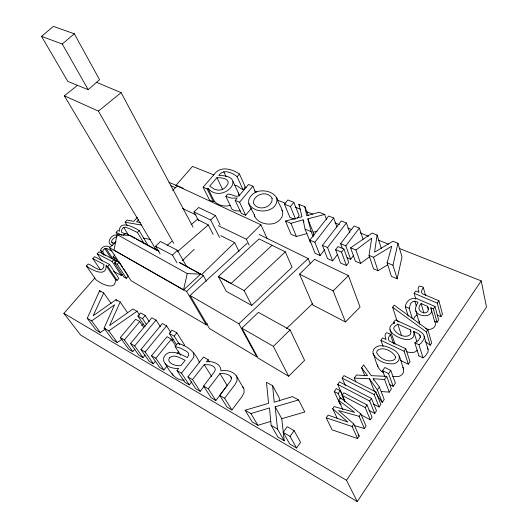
<?xml version="1.0" encoding="UTF-8"?>
<svg xmlns="http://www.w3.org/2000/svg" width="528" height="528" viewBox="0 0 528 528"><rect width="100%" height="100%" fill="white"/><g stroke="black" fill="none" stroke-linecap="round" stroke-linejoin="round"><path stroke-width="0.79" d="M106.115 265.591C106.669 278.216 90.737 269.498 86.387 265.98L88.156 263.98C92.677 265.452 96.697 270.277 101.732 269.597L103.607 267.703L103.97 264.475L92.855 258.674L94.611 256.687L109.553 264.455L118.813 278.362L117.091 280.355L115.427 279.47L106.115 265.591L107.791 266.468L117.091 280.355M419.357 322.601L419.496 320.998M377.084 235.046L374.563 252.166L392.878 241.25L397.973 243.256L402.013 256.984L397.148 278.784L391.387 276.368L387.116 262.812L391.789 246.134L373.534 257.235L369.039 255.387L371.712 238.161L355.931 250.001L350.599 247.81L372.108 233.086L377.084 235.046L381.407 248.701M159.093 251.295L130.449 235.547L117.005 234.524L114.015 250.147L183.513 289.984L200.633 274.124L179.15 262.317M183.513 289.984L187.242 273.577L117.005 234.524M397.148 278.784L392.964 265.214L397.973 243.256M408.223 316.094L405.313 306.676C406.045 300.062 413.299 296.076 419.06 299.64L434.98 306.458L438.616 319.961L437.019 322.298L434.551 321.215L430.841 307.745L433.343 308.821L437.019 322.298M413.761 318.919L414.685 316.853L417.127 314.787M105.607 328.799L100.313 332.548L95.905 329.954L87.232 318.305L99.627 290.69L103.732 292.948L111.098 303.494M121.915 339.313L117.282 342.533L112.622 339.794L104.089 328.119L114.576 304.748L91.674 320.892L87.232 318.305M103.732 292.948L93.146 315.764L116.015 299.693L120.212 301.996L109.573 325.525L132.904 308.966L137.082 311.263L139.748 315.242M421.12 303.56C412.705 312.451 431.878 317.684 427.574 306.339L421.12 303.56L423.845 313.058M103.468 255.024L100.379 250.391C101.693 246.649 106.306 244.761 109.725 247.038M219.925 373.6L208.329 388.799L215.86 400.534L227.205 385.519L219.925 373.6C224.129 373.336 229.541 373.765 231.68 378.048M94.822 278.025L63.895 313.361L80.632 335.075L357.258 501.6L486.473 307.039L481.226 280.903L399.28 248.411M357.258 501.6L346.507 480.269L481.226 280.903M425 341.339L430.221 345.213L431.693 343.042L427.871 329.762L394.139 305.098L392.614 307.237L396.944 320.516L398.904 321.968M427.442 347.919A6.844 5.795 -10.3 0 1 427.779 352.486L425.152 356.162L423.014 357.898L418.994 355.846M430.221 345.213L426.367 331.954L427.871 329.762M338.62 400.277L354.631 412.361L334.178 406.573L332.666 408.712L347.879 422.09L328.152 415.114L326.225 417.846L332.059 429.838L357.542 438.504L359.198 436.082L353.806 424.03L338.587 410.54L359.113 416.341L364.393 428.498L366.043 426.083L360.802 413.893L340.448 397.69L338.62 400.277L342.87 409.629M361.079 414.876L370.326 419.819L372.095 417.232L366.993 404.923L343.893 392.806L342.085 395.373L344.989 401.874M368.993 410.368L374.722 413.391L376.477 410.817L371.481 398.429L339.511 381.869L337.715 384.391L342.573 395.307M373.362 404.012L379.091 407.002L380.84 404.441L375.943 391.967L343.959 375.619L342.17 378.127L345.352 385.447M376.721 394.594L382.232 402.409L384.199 399.524L379.381 386.991L373.177 378.741L384.556 379.487L386.72 376.352L371.263 375.665L363.594 364.894L361.588 367.732L364.855 375.903M381.275 391.552L389.268 392.119L391.387 389.024L386.72 376.352M389.532 384.509L393.208 386.351L395.386 383.17L390.819 370.425L384.839 367.495L382.609 370.702L384.826 376.682M400.27 360.334L408.355 364.201L410.032 361.753L405.788 348.744L389.268 341.009C385.678 336.356 394.997 334.178 386.423 332.765C384.265 334.435 385.216 337.359 386.027 339.491L382.635 337.9L380.926 340.329L383.104 346.427M437.191 315.071L440.867 316.668L442.471 314.325L438.913 300.762L422.393 293.779C418.737 289.318 427.937 287.258 419.377 286.064C417.298 287.648 418.282 290.426 419.146 292.406L415.754 290.968L414.124 293.284L415.873 299.284M414.83 342.87L418.493 340.303L420.361 336.97L419.852 335.122L418.242 333.623L413.708 331.346C417.826 350.203 376.094 331.683 394.647 322.714L393.769 322.133L395.347 319.889L418.552 330.475L422.407 333.267L423.535 334.706A6.97 5.834 -11.1 0 1 423.865 339.306L421.186 343.028L418.994 344.791L414.83 342.87L418.909 355.971M357.542 438.504L352.11 426.485L353.806 424.03M359.113 416.341L360.802 413.893M370.326 419.819L365.185 407.55L366.993 404.923M374.722 413.391L369.686 401.036L371.481 398.429M379.091 407.002L374.154 394.561L375.943 391.967M382.232 402.409L377.362 389.908L379.381 386.991M393.208 386.351L388.588 373.646L390.819 370.425M408.355 364.201L404.072 351.226L405.788 348.744M433.343 308.821L434.98 306.458M440.867 316.668L437.276 303.125L438.913 300.762M412.335 318.595L409.22 308.385L410.659 303.455L413.14 301.363L414.916 301.217L418.024 302.227L416.11 305.897L415.384 309.223L419.714 324.258M355.813 381.764L354.281 378.088L356.466 374.992L367.561 375.698L361.588 367.732M340.454 398.607L338.171 393.551L340.23 390.647L336.303 388.588L334.244 391.479L339.834 403.768L341.128 404.455M296.564 448.021L300.564 442.385L294.142 430.657L287.252 426.69L283.166 432.359L289.773 444.022L296.564 448.021L290.05 436.366L283.166 432.359M290.05 436.366L294.142 430.657M346.975 257.737L350.658 259.281L353.602 255.361M346.434 265.531L348.777 262.409L343.913 249.018L337.966 246.556L335.584 249.685L340.567 263.03L346.434 265.531L341.524 252.166L335.584 249.685M230.842 376.642L231.482 378.543L230.696 380.78L219.714 395.426L227.119 407.161L231.931 409.985L242.088 396.502L244.081 392.674L244.028 389.36L243.395 387.889L236.346 375.916C232.921 371.019 226.406 369.877 220.849 370.907C221.417 363.7 212.249 360.802 206.428 361.852L208.144 359.66L203.524 357.08L187.909 376.913L195.664 388.648L200.218 391.334L204.197 386.199M349.8 232.762L346.394 222.981L341.266 220.961L322.423 245.395L327.578 258.694L332.633 260.852L337.498 254.45M350.658 259.281L345.84 245.857L359.337 228.07L354.103 226.01L340.613 243.705L342.243 248.18M341.524 252.166L343.913 249.018M231.931 409.985L224.585 398.257L234.98 384.608L237.019 380.734L236.986 377.395L236.346 375.916M336.956 226.987L333.703 217.991L328.673 216.011L309.857 240.141L315.163 253.394L320.12 255.512L324.614 249.665M332.633 260.852L327.538 247.533L346.394 222.981M320.12 255.512L314.873 242.24L333.703 217.991M215.86 400.534L211.18 397.782L203.59 386.041L214.54 371.666L215.338 369.468L214.731 367.607A12.164 9.847 -34.7 0 0 208.778 364.756L204.217 364.67L192.515 379.592L200.218 391.334M199.67 362.802C195.136 352.737 188.569 346.038 177.745 343.312L175.111 346.579L180.286 348.077L186.622 351.331L188.305 353.041L188.78 354.882L187.288 357.634C180.721 353.846 167.369 347.53 163.607 358.142L163.7 361.079C166.063 366.874 172.92 368.801 178.675 368.458L177.005 370.564L184.873 382.305L189.321 384.919L191.816 381.744M189.321 384.919L181.5 373.184L193.36 357.872L193.941 356.149L193.393 352.843M297.284 218.044L299.191 215.648L293.832 202.323L287.839 199.96L284.44 204.158L289.931 217.43L294.373 219.232M175.646 345.781L171.343 339.154L167.006 336.732L151.543 355.74L159.661 367.468L163.937 369.983L166.967 366.208M177.071 353.608L178.583 351.721M183.632 345.959L184.503 344.876L176.873 332.864L171.93 330.152L169.264 333.425L176.576 344.725M295.555 219.1L290.44 206.547L293.832 202.323M163.937 369.983L155.859 358.255L171.343 339.154M179.758 344.804L174.207 336.158L176.873 332.864M170.887 332.521L166.597 325.855L162.334 323.519L140.936 349.569L149.153 361.284L153.351 363.759L155.397 361.231M171.765 341.015L173.296 339.121M153.351 363.759L145.174 352.031L166.597 325.855M160.393 326.733L156.044 320.074L151.859 317.783L130.528 343.51L138.844 355.219L142.963 357.641L145.002 355.146M143.761 327.492L139.735 321.545L135.643 319.262L120.325 337.57L128.726 349.265L132.772 351.648L134.838 349.133M255.803 192.799L252.905 186.232L248.483 184.496L239.065 195.756C234.28 198.317 228.393 190.384 225.892 196.462L231.455 198.145L237.178 198.013L235.184 200.396L241.283 213.385L245.645 215.219L251.387 208.243M142.963 357.641L134.686 345.932L156.044 320.074M132.772 351.648L124.403 339.946L139.735 321.545M146.56 324.614L142.56 318.655L145.207 315.487L140.534 312.919L137.894 316.074L145.035 326.667M245.645 215.219L239.593 202.204L252.905 186.232M234.841 185.288C238.933 184.932 242.854 193.347 245.355 187.103L239.455 174.009C232.465 169.178 221.067 165.653 214.85 173.593L203.128 187.229L209.537 200.066L213.431 201.703L214.236 201.142C218.143 205.432 224.591 207.055 230.122 205.399M243.098 189.803L237.158 176.728L239.455 174.009M122.701 267.353L119.229 262.027L116.563 260.66L114.563 262.951L123.737 276.896L126.383 278.282L128.337 276.005M216.962 177.665L209.702 186.146L214.507 189.288L217.701 190.1A7.319 5.102 -25.6 0 0 226.288 186.424L227.878 183.988L228.221 181.903C226.558 177.758 220.737 177.778 216.962 177.665L222.466 189.176M113.566 271.366L121.334 275.438L122.192 274.441M126.383 278.282L117.229 264.323L119.229 262.027M116.153 261.538L113.104 256.885L114.708 255.05M175.679 185.645L192.502 166.426L213.946 174.926M107.791 266.468L109.553 264.455M121.334 275.438L112.134 261.499L113.89 259.492L98.921 251.816L97.178 253.79L102.062 261.056M144.032 243.362L137.458 232.518L139.161 230.571C135.029 227.759 118.879 219.113 119.486 231.251L117.836 230.452L116.127 232.379L117.401 234.392M138.626 219.509L136.567 221.846L140.455 222.552M137.353 217.292L133.795 221.338L127.004 220.09L125.129 222.209L127.202 225.588M105.257 255.512C102.993 253.493 101.442 250.331 104.821 248.629L107.389 248.747L112.028 251.051M417.523 350.044C414.929 353.456 409.952 352.816 406.369 351.608M345.484 321.981L360.056 307.098L348.427 275.629L314.576 259.347L299.528 274.144L312.847 305.026L345.484 321.981L333.168 290.941L299.528 274.144M333.168 290.941L348.427 275.629M288.658 376.24L304.583 360.327L290.077 329.941L258.37 312.345L241.903 328.198L258.093 358.057L288.658 376.24L273.352 346.348L241.903 328.198M177.382 250.279L160.413 241.514L155.582 246.259L172.504 255.123L177.382 250.279L186.608 266.468M218.183 225.628L246.352 239.217L260.924 224.783L177.335 185.988L172.663 190.377M273.352 346.348L290.077 329.941M201.531 274.692L234.623 242.563L238.986 251.381M116.074 241.824L109.553 247.711L131.03 280.652L206.29 324.885L207.464 323.743M182.279 260.746L194.179 249.355M286.572 328.561L312.668 303.547M215.404 215.497L198.686 207.504L193.987 211.933L210.672 220.011L215.404 215.497L220.15 224.968M109.553 247.711L186.602 291.43L203.32 275.59L206.461 281.246M251.737 305.455L292.063 267.254L285.331 251.849L259.05 238.9L218.361 276.533L226.314 291.35L251.737 305.455L244.101 290.565L218.361 276.533L231.079 283.457L272.039 245.289M247.262 243.184L190.047 295.462L238.867 323.756L308.2 258.568L259.083 234.452M244.101 290.565L285.331 251.849M123.182 235.396L125.552 233.257L134.911 238.352M88.189 89.681L99.568 79.702L74.316 33.805L53.407 26.4L41.527 36.359L67.822 81.424L88.189 89.681L62.278 44.022L41.527 36.359M177.428 251.665L208.263 224.941L213.154 234.432M167.409 245.164L171.778 241.402M191.123 224.73L197.366 219.351L208.263 224.941M62.278 44.022L74.316 33.805M77.636 85.199L64.35 95.825L98.432 111.104L121.11 92.644L193.076 227.126M137.458 232.518L128.819 228.393L125.136 227.159L123.724 227.396L122.43 228.433L121.625 230.188L121.612 232.274L125.136 233.983M350.599 247.81L355.357 261.248L360.624 263.459L369.666 256.641M203.128 187.229L207.062 188.839L207.88 188.272C222.44 205.108 249.691 175.072 218.79 175.534C223.166 168.505 232.175 172.623 237.158 176.728M141.781 325.505L143.768 324.119M104.089 328.119L108.781 330.851L137.082 311.263M369.039 255.387L373.553 268.884L377.989 270.745L387.651 264.858M397.775 324.133L394.264 326.707L393.65 328.588C395.875 333.841 405.128 338.996 410.157 334.673L410.903 332.449L410.461 329.881L397.775 324.133L401.57 335.762M116.82 236.689L113.909 238.102L111.85 240.286L111.698 242.101L112.556 243.434M115.163 242.755L113.461 243.078L111.698 242.101M279.497 401.023L279.167 397.742L272.62 385.684L266.482 382.318L268.574 403.339L245.104 410.203L250.892 413.576L269.498 407.92L271.115 425.344L277.88 437.026L284.203 440.748L281.774 418.671L275.161 406.791L298.597 399.953L304.808 411.998L281.774 418.671M245.104 410.203L252.206 421.918L257.921 425.284L270.871 421.37M306.913 233.567L296.432 236.524L291.04 234.267L285.49 221.06L290.941 223.304L303.105 219.839L303.989 222.057M285.49 221.06L302.003 216.751L298.901 204.31L304.801 206.633L308.286 215.549M313.17 236.768L311.131 231.594L307.864 218.843L324.687 214.447L326.627 219.681M307.864 218.843L313.104 232.188L317.051 231.165M240.814 211.068L235.528 210.791L232.082 209.411L225.892 196.462M187.242 273.577L200.633 274.124M354.281 378.088L369.461 378.767L377.362 389.908M184.404 380.2C174.583 380.688 169.706 370.894 165.231 363.838M125.129 222.209L141.893 225.159M143.299 238.141L150.401 239.455M392.674 376.464L398.303 376.55A6.626 5.709 -13.1 0 0 402.805 373.58L403.57 372.068L403.603 368.92C400.745 362.38 400.633 353.219 393.327 349.675C390.04 347.827 386.503 346.302 382.727 345.84C378.107 344.903 371.811 348.269 373.085 353.615C376.273 360.01 376.497 369.026 383.546 372.761M354.288 425.581L364.393 428.498M425.555 328.528C430.432 331.419 438.075 326.852 434.551 321.215M326.225 417.846L352.11 426.485M112.807 245.533C105.613 244.154 110.279 235.858 115.17 234.901L117.282 235.93M168.986 182.371L183.209 188.258M324.687 214.447L319.07 212.243L306.748 215.754L304.801 206.633M244.576 187.07L246.107 187.678M254.536 191.017L256.832 191.928M277.51 200.132L285.166 203.168M295.126 207.115L300.485 209.24M306.61 211.669L312.741 214.097M334.95 222.902L339.544 224.73M347.965 228.07L351.793 229.588M360.221 232.927L368.643 236.267M378.602 240.214L388.555 244.16M284.44 204.158L290.44 206.547M235.184 200.396L239.593 202.204M303.105 219.839L305.052 229.099L311.131 231.594M340.613 243.705L345.84 245.857M387.116 262.812L392.964 265.214M309.857 240.141L314.873 242.24M322.423 245.395L327.538 247.533M96.274 82.216L121.11 92.644M170.927 185.77L175.454 187.678M414.124 293.284L437.276 303.125M405.313 306.676L409.22 308.385M380.926 340.329L404.072 351.226M182.596 208.454L195.941 214.896M116.127 232.379L121.862 235.165M382.609 370.702L388.588 373.646M220.691 235.679L234.623 242.563M100.379 250.391L102.617 251.533M113.104 256.885L115.223 257.968L117.394 261.294M342.17 378.127L374.154 394.561M97.178 253.79L112.134 261.499M114.563 262.951L117.229 264.323M337.715 384.391L369.686 401.036M342.085 395.373L365.185 407.55M334.244 391.479L338.171 393.551M136.356 239.138L157.238 250.503M179.56 262.654L203.32 275.59M298.597 399.953L292.505 396.607L274.21 402.211L272.62 385.684M137.894 316.074L142.56 318.655M169.264 333.425L174.207 336.158M120.325 337.57L124.403 339.946M130.528 343.51L134.686 345.932M140.936 349.569L145.174 352.031M151.543 355.74L155.859 358.255M177.005 370.564L181.5 373.184M187.909 376.913L192.515 379.592M203.59 386.041L208.329 388.799M219.714 395.426L224.585 398.257M271.115 425.344L277.523 429.073L284.203 440.748M63.895 313.361L346.507 480.269M392.614 307.237L426.367 331.954M357.997 435.006L359.198 436.082M242.722 387.004L243.395 387.889M91.674 320.892L100.313 332.548M108.781 330.851L117.282 342.533M99.627 290.69L100.551 292.01M86.387 265.98L95.964 279.728C100.201 283.213 116.074 292.063 115.427 279.47M116.015 299.693L116.926 301.013M120.212 301.996L127.459 312.583M92.855 258.674L100.492 269.867M145.207 315.487L149.173 321.466M104.821 248.629L111.388 258.595M113.89 259.492L115.632 262.152M106.029 248.411L113.454 259.71M415.747 310.886C418.836 318.16 435.343 317.427 430.841 307.745M123.565 268.679L127.901 275.339M175.111 346.579L180.701 355.179M204.217 364.67L211.662 376.583M123.724 227.396L128.733 235.488M208.144 359.66L209.372 361.654M139.161 230.571L147.748 244.82M250.892 413.576L257.921 425.284M64.35 95.825L156.38 250.259M155.582 246.259L160.142 253.942M186.602 291.43L206.29 324.885M190.047 295.462L209.464 328.535L256.912 356.987L238.867 323.756M172.504 255.123L176.972 262.832M98.432 111.104L173.732 243.316M276.863 198.106C273.101 191.473 263.762 189.519 256.839 191.71C253.744 192.885 251.163 195.169 249.467 198C245.989 204.514 253.559 210.599 254.813 216.671C258.469 223.331 267.722 225.423 274.633 223.271C277.728 222.116 280.315 219.826 281.945 216.968C285.113 210.428 277.999 204.27 276.863 198.106C278.718 212.791 254.621 215.266 248.873 203.617M281.78 210.203L282.421 211.345M172.075 373.514L173.217 375.573M193.987 211.933L198.535 220.598M210.672 220.011L219.549 237.428M207.88 188.272L214.236 201.142M207.062 188.839L213.431 201.703M246.352 239.217L249.157 245.091M238.366 193.017L239.243 195.987M332.666 408.712L337.352 418.691M223.799 171.712L226.162 176.768M233.02 181.401L239.032 194.443M395.102 344.183L389.974 329.617M260.924 224.783L267.3 238.894M340.448 397.69L341.095 399.135M402.877 367.283L403.603 368.92M340.23 390.647L344.428 400.066M373.085 353.615C376.57 360.941 386.021 364.624 393.802 363.726A6.752 5.755 -13.8 0 0 398.389 360.71L399.175 359.185L399.221 356.004M290.941 223.304L296.432 236.524M308.2 258.568L310.372 263.828M305.052 229.099L310.378 242.378L310.048 240.841M298.901 204.31L299.779 206.534M369.461 378.767L374.425 391.334M373.177 378.741L373.758 380.219M384.556 379.487L389.268 392.119M355.931 250.001L360.624 263.459M390.43 334.62L393.578 343.834M359.337 228.07L363.132 239.395M393.769 322.133L394.277 323.684M373.534 257.235L377.989 270.745M410.461 329.881L410.942 331.432M413.708 331.346L417.054 342.217M418.994 344.791L423.014 357.898M419.852 335.122L420.552 337.451M424.142 336.184L428.05 349.391M414.916 301.217L416.308 305.956M427.574 306.339L428.459 309.507M423.383 287.74L425.482 295.291M313.104 232.188L313.922 235.363M254.41 214.863L254.813 216.671M377.692 364.848L377.896 366.425M275.161 406.791L277.523 429.073M272.098 198.376L271.966 200.911C269.518 208.685 257.413 210.718 253.506 203.306L253.684 200.798C256.186 193.129 268.178 191.004 272.098 198.376M395.604 357.1L394.984 359.073C389.446 363.851 379.031 358.42 376.609 352.539L377.269 350.579C382.807 345.827 393.103 351.292 395.604 357.1M169.673 357.713L168.815 359.357L168.914 360.961C171.263 365.059 176.55 365.884 180.866 365.706L185.196 360.261C180.576 358.571 174.273 353.483 169.673 357.713"/></g></svg>
